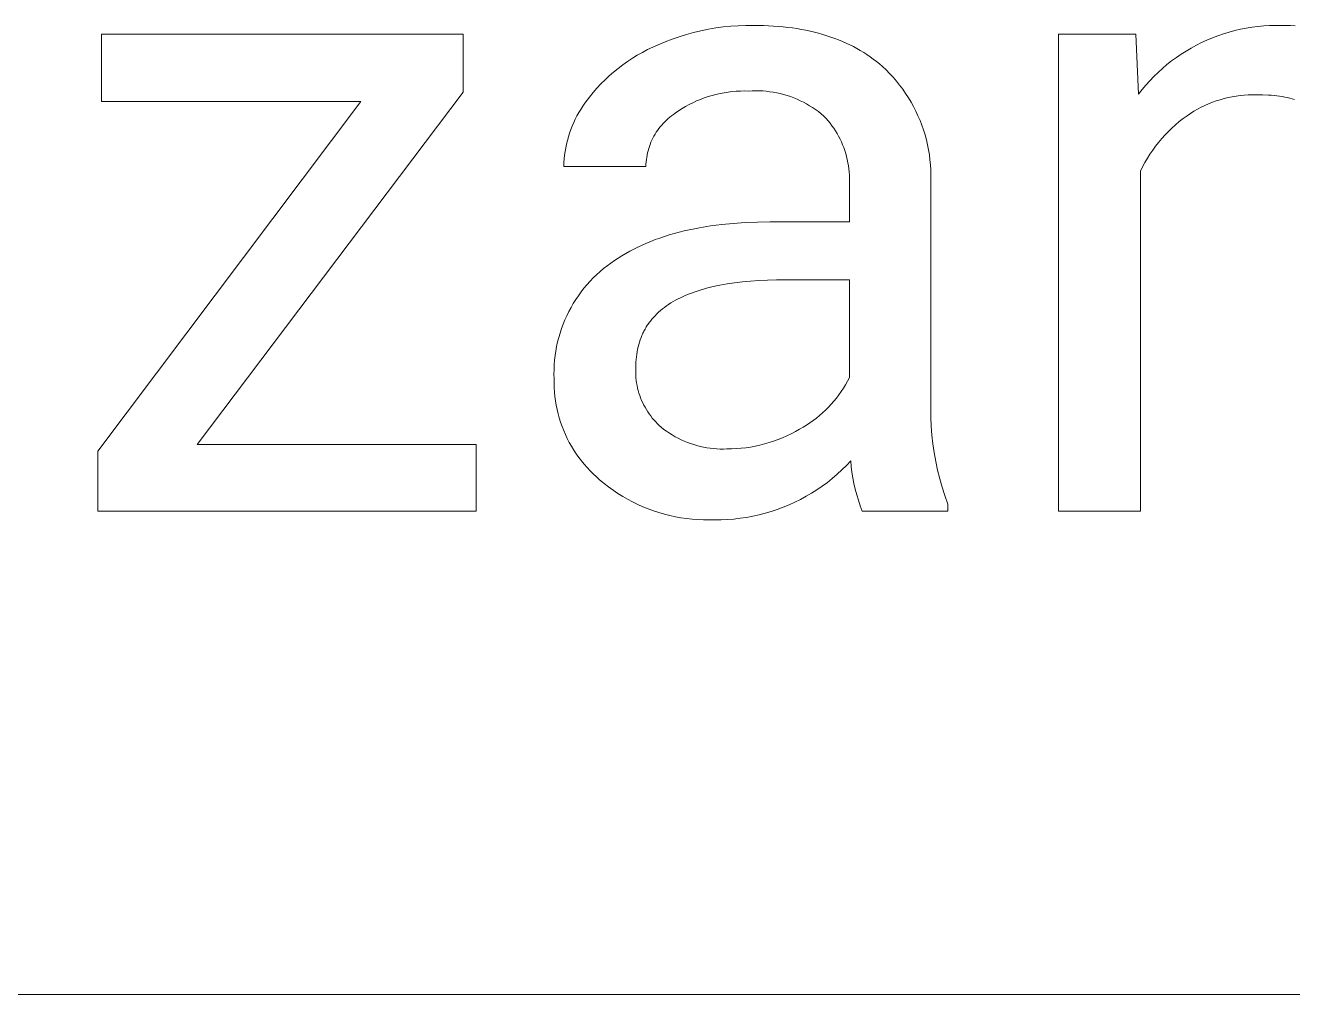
# Model space of a CAD drawing. Header units: millimetres. Extents: x 1348 to 6197, y -150 to 3238.
# Drawn here: x 4816.4 to 4907.1, y 121.2 to 190.5 of the extents above; entities that cross this region are included whole.
import ezdxf

# ---------------------------------------------------------------- set-up
doc = ezdxf.new("R2010")
doc.units = ezdxf.units.MM
doc.header["$MEASUREMENT"] = 0
doc.layers.add('Domyślny', color=7, linetype='Continuous', true_color=0x000000)

msp = doc.modelspace()

# ---------------------------------------------------------------- linework, layer by layer
at = {"layer": 'Domyślny', "color": 18, "lineweight": 15, "true_color": 0x000000}
for p, q in [((4866.314, 190.432), (4866.85, 190.487)), ((4866.85, 190.487), (4867.388, 190.524)), ((4867.388, 190.524), (4867.927, 190.543)), ((4867.927, 190.543), (4868.466, 190.545)), ((4868.466, 190.545), (4869.194, 190.533)), ((4869.194, 190.533), (4869.903, 190.499)), ((4869.903, 190.499), (4870.25, 190.473)), ((4904.58, 190.472), (4904.999, 190.511)), ((4904.999, 190.511), (4905.419, 190.536)), ((4905.419, 190.536), (4905.839, 190.547)), ((4905.839, 190.547), (4906.26, 190.543)), ((4906.26, 190.543), (4906.596, 190.54)), ((4906.596, 190.54), (4906.926, 190.531)), ((4906.926, 190.531), (4907.251, 190.516)), ((4821.819, 185.095), (4821.819, 189.907)), ((4821.819, 189.907), (4847.688, 189.907)), ((4847.688, 189.907), (4847.688, 185.773)), ((4862.651, 189.559), (4863.161, 189.735)), ((4863.161, 189.735), (4863.676, 189.894)), ((4863.676, 189.894), (4864.196, 190.037)), ((4864.196, 190.037), (4864.72, 190.162)), ((4864.72, 190.162), (4865.248, 190.269)), ((4865.248, 190.269), (4865.78, 190.359)), ((4865.78, 190.359), (4866.314, 190.432)), ((4870.25, 190.473), (4870.592, 190.441)), ((4870.592, 190.441), (4870.928, 190.404)), ((4870.928, 190.404), (4871.26, 190.36)), ((4871.26, 190.36), (4871.587, 190.312)), ((4871.587, 190.312), (4871.908, 190.257)), ((4871.908, 190.257), (4872.225, 190.196)), ((4872.225, 190.196), (4872.536, 190.13)), ((4872.536, 190.13), (4872.843, 190.058)), ((4872.843, 190.058), (4873.144, 189.981)), ((4873.144, 189.981), (4873.441, 189.897)), ((4873.441, 189.897), (4873.732, 189.808)), ((4873.732, 189.808), (4874.018, 189.713)), ((4874.018, 189.713), (4874.299, 189.613)), ((4874.299, 189.613), (4874.575, 189.507)), ((4890.322, 155.793), (4890.322, 189.914)), ((4890.322, 189.914), (4895.845, 189.914)), ((4895.845, 189.914), (4896.038, 185.618)), ((4900.936, 189.492), (4901.324, 189.655)), ((4901.324, 189.655), (4901.718, 189.805)), ((4901.718, 189.805), (4902.116, 189.941)), ((4902.116, 189.941), (4902.518, 190.064)), ((4902.518, 190.064), (4902.924, 190.174)), ((4902.924, 190.174), (4903.334, 190.269)), ((4903.334, 190.269), (4903.747, 190.351)), ((4903.747, 190.351), (4904.162, 190.418)), ((4904.162, 190.418), (4904.58, 190.472)), ((4860.527, 188.615), (4860.895, 188.808)), ((4860.895, 188.808), (4861.27, 188.989)), ((4861.27, 188.989), (4861.651, 189.156)), ((4861.651, 189.156), (4862.148, 189.366)), ((4862.148, 189.366), (4862.651, 189.559)), ((4874.575, 189.507), (4874.847, 189.395)), ((4874.847, 189.395), (4875.112, 189.277)), ((4875.112, 189.277), (4875.373, 189.153)), ((4875.373, 189.153), (4875.629, 189.024)), ((4875.629, 189.024), (4875.88, 188.89)), ((4875.88, 188.89), (4876.126, 188.749)), ((4876.126, 188.749), (4876.366, 188.603)), ((4899.092, 188.484), (4899.447, 188.711)), ((4899.447, 188.711), (4899.809, 188.925)), ((4899.809, 188.925), (4900.178, 189.126)), ((4900.178, 189.126), (4900.554, 189.315)), ((4900.554, 189.315), (4900.936, 189.492)), ((4859.123, 187.722), (4859.463, 187.963)), ((4859.463, 187.963), (4859.81, 188.193)), ((4859.81, 188.193), (4860.165, 188.41)), ((4860.165, 188.41), (4860.527, 188.615)), ((4876.366, 188.603), (4876.602, 188.451)), ((4876.602, 188.451), (4876.832, 188.293)), ((4876.832, 188.293), (4877.057, 188.13)), ((4877.057, 188.13), (4877.277, 187.961)), ((4877.277, 187.961), (4877.492, 187.786)), ((4877.492, 187.786), (4877.702, 187.606)), ((4898.076, 187.736), (4898.406, 187.997)), ((4898.406, 187.997), (4898.745, 188.246)), ((4898.745, 188.246), (4899.092, 188.484)), ((4857.854, 186.647), (4858.158, 186.932)), ((4858.158, 186.932), (4858.471, 187.206)), ((4858.471, 187.206), (4858.793, 187.47)), ((4858.793, 187.47), (4859.123, 187.722)), ((4877.702, 187.606), (4877.968, 187.356)), ((4877.968, 187.356), (4878.226, 187.097)), ((4878.226, 187.097), (4878.474, 186.829)), ((4896.85, 186.585), (4897.142, 186.888)), ((4897.142, 186.888), (4897.444, 187.181)), ((4897.444, 187.181), (4897.755, 187.464)), ((4897.755, 187.464), (4898.076, 187.736)), ((4857.004, 185.733), (4857.277, 186.047)), ((4857.277, 186.047), (4857.561, 186.352)), ((4857.561, 186.352), (4857.854, 186.647)), ((4878.474, 186.829), (4878.713, 186.553)), ((4878.713, 186.553), (4878.942, 186.269)), ((4878.942, 186.269), (4879.161, 185.977)), ((4879.161, 185.977), (4879.37, 185.678)), ((4896.298, 185.949), (4896.569, 186.272)), ((4896.569, 186.272), (4896.85, 186.585)), ((4821.544, 160.082), (4840.373, 185.095)), ((4840.373, 185.095), (4821.819, 185.095)), ((4847.688, 185.773), (4828.666, 160.55)), ((4856.414, 184.983), (4856.574, 185.199)), ((4856.574, 185.199), (4856.742, 185.41)), ((4856.742, 185.41), (4857.004, 185.733)), ((4864.407, 185.135), (4864.14, 185.012)), ((4864.678, 185.248), (4864.407, 185.135)), ((4864.953, 185.352), (4864.678, 185.248)), ((4865.231, 185.447), (4864.953, 185.352)), ((4865.512, 185.532), (4865.231, 185.447)), ((4865.796, 185.607), (4865.512, 185.532)), ((4866.083, 185.672), (4865.796, 185.607)), ((4866.371, 185.727), (4866.083, 185.672)), ((4866.661, 185.772), (4866.371, 185.727)), ((4866.953, 185.807), (4866.661, 185.772)), ((4867.246, 185.832), (4866.953, 185.807)), ((4867.539, 185.847), (4867.246, 185.832)), ((4867.833, 185.851), (4867.539, 185.847)), ((4868.127, 185.846), (4867.833, 185.851)), ((4868.38, 185.86), (4868.127, 185.846)), ((4868.633, 185.865), (4868.38, 185.86)), ((4868.887, 185.862), (4868.633, 185.865)), ((4869.14, 185.85), (4868.887, 185.862)), ((4869.393, 185.829), (4869.14, 185.85)), ((4869.645, 185.8), (4869.393, 185.829)), ((4869.895, 185.762), (4869.645, 185.8)), ((4870.145, 185.715), (4869.895, 185.762)), ((4870.392, 185.66), (4870.145, 185.715)), ((4870.638, 185.597), (4870.392, 185.66)), ((4870.881, 185.525), (4870.638, 185.597)), ((4871.122, 185.445), (4870.881, 185.525)), ((4871.359, 185.357), (4871.122, 185.445)), ((4871.594, 185.261), (4871.359, 185.357)), ((4871.825, 185.157), (4871.594, 185.261)), ((4872.053, 185.045), (4871.825, 185.157)), ((4872.276, 184.925), (4872.053, 185.045)), ((4879.37, 185.678), (4879.569, 185.371)), ((4879.569, 185.371), (4879.757, 185.058)), ((4879.757, 185.058), (4879.934, 184.739)), ((4896.038, 185.618), (4896.298, 185.949)), ((4901.599, 185.138), (4901.323, 185.039)), ((4901.878, 185.228), (4901.599, 185.138)), ((4902.161, 185.308), (4901.878, 185.228)), ((4902.446, 185.378), (4902.161, 185.308)), ((4902.733, 185.438), (4902.446, 185.378)), ((4903.022, 185.488), (4902.733, 185.438)), ((4903.313, 185.528), (4903.022, 185.488)), ((4903.604, 185.558), (4903.313, 185.528)), ((4903.897, 185.577), (4903.604, 185.558)), ((4904.19, 185.587), (4903.897, 185.577)), ((4904.484, 185.586), (4904.19, 185.587)), ((4904.916, 185.579), (4904.484, 185.586)), ((4905.333, 185.559), (4904.916, 185.579)), ((4905.536, 185.543), (4905.333, 185.559)), ((4905.736, 185.524), (4905.536, 185.543)), ((4905.932, 185.502), (4905.736, 185.524)), ((4906.125, 185.477), (4905.932, 185.502)), ((4906.313, 185.448), (4906.125, 185.477)), ((4906.499, 185.415), (4906.313, 185.448)), ((4906.68, 185.379), (4906.499, 185.415)), ((4906.858, 185.34), (4906.68, 185.379)), ((4907.033, 185.297), (4906.858, 185.34)), ((4907.203, 185.251), (4907.033, 185.297)), ((4855.846, 184.068), (4855.976, 184.304)), ((4855.976, 184.304), (4856.115, 184.535)), ((4856.115, 184.535), (4856.26, 184.761)), ((4856.26, 184.761), (4856.414, 184.983)), ((4862.745, 184.173), (4862.614, 184.077)), ((4862.878, 184.263), (4862.745, 184.173)), ((4863.12, 184.43), (4862.878, 184.263)), ((4863.367, 184.589), (4863.12, 184.43)), ((4863.62, 184.739), (4863.367, 184.589)), ((4863.878, 184.88), (4863.62, 184.739)), ((4864.14, 185.012), (4863.878, 184.88)), ((4872.496, 184.798), (4872.276, 184.925)), ((4872.71, 184.663), (4872.496, 184.798)), ((4872.92, 184.521), (4872.71, 184.663)), ((4873.126, 184.372), (4872.92, 184.521)), ((4873.326, 184.216), (4873.126, 184.372)), ((4873.52, 184.053), (4873.326, 184.216)), ((4879.934, 184.739), (4880.1, 184.414)), ((4880.1, 184.414), (4880.254, 184.083)), ((4899.754, 184.247), (4899.51, 184.084)), ((4900.004, 184.402), (4899.754, 184.247)), ((4900.258, 184.547), (4900.004, 184.402)), ((4900.518, 184.684), (4900.258, 184.547)), ((4900.782, 184.812), (4900.518, 184.684)), ((4901.051, 184.93), (4900.782, 184.812)), ((4901.323, 185.039), (4901.051, 184.93)), ((4855.405, 183.086), (4855.503, 183.337)), ((4855.503, 183.337), (4855.609, 183.585)), ((4855.609, 183.585), (4855.723, 183.828)), ((4855.723, 183.828), (4855.846, 184.068)), ((4861.804, 183.29), (4861.705, 183.162)), ((4861.908, 183.414), (4861.804, 183.29)), ((4862.015, 183.535), (4861.908, 183.414)), ((4862.127, 183.652), (4862.015, 183.535)), ((4862.244, 183.764), (4862.127, 183.652)), ((4862.363, 183.873), (4862.244, 183.764)), ((4862.487, 183.977), (4862.363, 183.873)), ((4862.614, 184.077), (4862.487, 183.977)), ((4873.672, 183.889), (4873.52, 184.053)), ((4873.819, 183.72), (4873.672, 183.889)), ((4873.959, 183.546), (4873.819, 183.72)), ((4874.094, 183.368), (4873.959, 183.546)), ((4874.223, 183.185), (4874.094, 183.368)), ((4880.254, 184.083), (4880.398, 183.748)), ((4880.398, 183.748), (4880.529, 183.407)), ((4880.529, 183.407), (4880.649, 183.062)), ((4898.688, 183.433), (4898.429, 183.198)), ((4898.955, 183.659), (4898.688, 183.433)), ((4899.229, 183.876), (4898.955, 183.659)), ((4899.51, 184.084), (4899.229, 183.876)), ((4855.162, 182.316), (4855.234, 182.575)), ((4855.234, 182.575), (4855.315, 182.832)), ((4855.315, 182.832), (4855.405, 183.086)), ((4861.208, 182.331), (4861.143, 182.183)), ((4861.279, 182.476), (4861.208, 182.331)), ((4861.354, 182.619), (4861.279, 182.476)), ((4861.435, 182.76), (4861.354, 182.619)), ((4861.52, 182.897), (4861.435, 182.76)), ((4861.61, 183.031), (4861.52, 182.897)), ((4861.705, 183.162), (4861.61, 183.031)), ((4874.345, 182.997), (4874.223, 183.185)), ((4874.461, 182.806), (4874.345, 182.997)), ((4874.57, 182.611), (4874.461, 182.806)), ((4874.672, 182.412), (4874.57, 182.611)), ((4874.768, 182.209), (4874.672, 182.412)), ((4880.649, 183.062), (4880.757, 182.713)), ((4880.757, 182.713), (4880.853, 182.361)), ((4880.853, 182.361), (4880.936, 182.006)), ((4897.701, 182.443), (4897.476, 182.175)), ((4897.935, 182.702), (4897.701, 182.443)), ((4898.178, 182.954), (4897.935, 182.702)), ((4898.429, 183.198), (4898.178, 182.954)), ((4854.96, 181.258), (4854.997, 181.525)), ((4854.997, 181.525), (4855.043, 181.79)), ((4855.043, 181.79), (4855.098, 182.054)), ((4855.098, 182.054), (4855.162, 182.316)), ((4860.934, 181.571), (4860.895, 181.414)), ((4860.978, 181.727), (4860.934, 181.571)), ((4861.028, 181.881), (4860.978, 181.727)), ((4861.083, 182.033), (4861.028, 181.881)), ((4861.143, 182.183), (4861.083, 182.033)), ((4874.857, 182.004), (4874.768, 182.209)), ((4874.939, 181.796), (4874.857, 182.004)), ((4875.013, 181.585), (4874.939, 181.796)), ((4875.081, 181.372), (4875.013, 181.585)), ((4880.936, 182.006), (4881.008, 181.648)), ((4881.008, 181.648), (4881.067, 181.287)), ((4897.053, 181.618), (4896.856, 181.329)), ((4897.26, 181.9), (4897.053, 181.618)), ((4897.476, 182.175), (4897.26, 181.9)), ((4854.901, 180.452), (4854.912, 180.722)), ((4854.912, 180.722), (4854.931, 180.99)), ((4854.931, 180.99), (4854.96, 181.258)), ((4860.785, 180.614), (4860.779, 180.452)), ((4860.795, 180.775), (4860.785, 180.614)), ((4860.812, 180.936), (4860.795, 180.775)), ((4860.834, 181.097), (4860.812, 180.936)), ((4860.862, 181.256), (4860.834, 181.097)), ((4860.895, 181.414), (4860.862, 181.256)), ((4875.141, 181.156), (4875.081, 181.372)), ((4875.193, 180.939), (4875.141, 181.156)), ((4875.239, 180.72), (4875.193, 180.939)), ((4875.277, 180.499), (4875.239, 180.72)), ((4881.067, 181.287), (4881.113, 180.925)), ((4881.113, 180.925), (4881.147, 180.562)), ((4881.147, 180.562), (4881.169, 180.197)), ((4896.491, 180.732), (4896.324, 180.424)), ((4896.669, 181.033), (4896.491, 180.732)), ((4896.856, 181.329), (4896.669, 181.033)), ((4860.779, 180.452), (4854.901, 180.452)), ((4875.307, 180.277), (4875.277, 180.499)), ((4875.33, 180.055), (4875.307, 180.277)), ((4875.345, 179.832), (4875.33, 180.055)), ((4875.352, 179.608), (4875.345, 179.832)), ((4875.352, 179.384), (4875.352, 179.608)), ((4881.169, 180.197), (4881.178, 179.832)), ((4881.178, 179.832), (4881.174, 179.467)), ((4896.324, 180.424), (4896.168, 180.112)), ((4896.168, 180.112), (4896.168, 155.793)), ((4875.345, 179.161), (4875.352, 179.384)), ((4875.345, 176.48), (4875.345, 179.161)), ((4881.174, 179.467), (4881.174, 163.772)), ((4863.876, 175.916), (4864.248, 175.993)), ((4864.248, 175.993), (4864.627, 176.065)), ((4864.627, 176.065), (4865.402, 176.192)), ((4865.402, 176.192), (4866.204, 176.296)), ((4866.204, 176.296), (4867.03, 176.376)), ((4867.03, 176.376), (4867.882, 176.434)), ((4867.882, 176.434), (4868.759, 176.468)), ((4868.759, 176.468), (4869.661, 176.48)), ((4869.661, 176.48), (4875.345, 176.48)), ((4860.815, 174.959), (4861.129, 175.089)), ((4861.129, 175.089), (4861.45, 175.212)), ((4861.45, 175.212), (4861.778, 175.33)), ((4861.778, 175.33), (4862.111, 175.442)), ((4862.111, 175.442), (4862.451, 175.548)), ((4862.451, 175.548), (4862.798, 175.648)), ((4862.798, 175.648), (4863.151, 175.743)), ((4863.151, 175.743), (4863.51, 175.832)), ((4863.51, 175.832), (4863.876, 175.916)), ((4859.064, 174.065), (4859.34, 174.228)), ((4859.34, 174.228), (4859.622, 174.386)), ((4859.622, 174.386), (4859.91, 174.538)), ((4859.91, 174.538), (4860.205, 174.684)), ((4860.205, 174.684), (4860.507, 174.825)), ((4860.507, 174.825), (4860.815, 174.959)), ((4857.748, 173.14), (4858.009, 173.345)), ((4858.009, 173.345), (4858.276, 173.541)), ((4858.276, 173.541), (4858.532, 173.721)), ((4858.532, 173.721), (4858.795, 173.896)), ((4858.795, 173.896), (4859.064, 174.065)), ((4856.78, 172.233), (4857.01, 172.472)), ((4857.01, 172.472), (4857.249, 172.703)), ((4857.249, 172.703), (4857.495, 172.925)), ((4857.495, 172.925), (4857.748, 173.14)), ((4870.775, 172.346), (4870.115, 172.34)), ((4875.345, 172.346), (4870.775, 172.346)), ((4875.345, 165.338), (4875.345, 172.346)), ((4855.946, 171.201), (4856.141, 171.47)), ((4856.141, 171.47), (4856.346, 171.731)), ((4856.346, 171.731), (4856.559, 171.986)), ((4856.559, 171.986), (4856.78, 172.233)), ((4864.239, 171.466), (4864.032, 171.391)), ((4864.451, 171.538), (4864.239, 171.466)), ((4864.668, 171.606), (4864.451, 171.538)), ((4864.89, 171.672), (4864.668, 171.606)), ((4865.118, 171.735), (4864.89, 171.672)), ((4865.589, 171.851), (4865.118, 171.735)), ((4866.082, 171.955), (4865.589, 171.851)), ((4866.595, 172.047), (4866.082, 171.955)), ((4867.129, 172.126), (4866.595, 172.047)), ((4867.684, 172.193), (4867.129, 172.126)), ((4868.26, 172.248), (4867.684, 172.193)), ((4868.857, 172.291), (4868.26, 172.248)), ((4869.476, 172.322), (4868.857, 172.291)), ((4870.115, 172.34), (4869.476, 172.322)), ((4855.418, 170.358), (4855.584, 170.645)), ((4855.584, 170.645), (4855.76, 170.926)), ((4855.76, 170.926), (4855.946, 171.201)), ((4862.407, 170.578), (4862.252, 170.472)), ((4862.566, 170.68), (4862.407, 170.578)), ((4862.731, 170.78), (4862.566, 170.68)), ((4862.901, 170.876), (4862.731, 170.78)), ((4863.077, 170.97), (4862.901, 170.876)), ((4863.257, 171.06), (4863.077, 170.97)), ((4863.443, 171.147), (4863.257, 171.06)), ((4863.634, 171.231), (4863.443, 171.147)), ((4863.83, 171.313), (4863.634, 171.231)), ((4864.032, 171.391), (4863.83, 171.313)), ((4854.979, 169.465), (4855.115, 169.768)), ((4855.115, 169.768), (4855.261, 170.066)), ((4855.261, 170.066), (4855.418, 170.358)), ((4861.318, 169.646), (4861.206, 169.515)), ((4861.436, 169.773), (4861.318, 169.646)), ((4861.559, 169.897), (4861.436, 169.773)), ((4861.687, 170.018), (4861.559, 169.897)), ((4861.821, 170.136), (4861.687, 170.018)), ((4861.959, 170.251), (4861.821, 170.136)), ((4862.103, 170.363), (4861.959, 170.251)), ((4862.252, 170.472), (4862.103, 170.363)), ((4854.635, 168.531), (4854.739, 168.847)), ((4854.739, 168.847), (4854.854, 169.158)), ((4854.854, 169.158), (4854.979, 169.465)), ((4860.681, 168.743), (4860.641, 168.668)), ((4860.722, 168.817), (4860.681, 168.743)), ((4860.764, 168.891), (4860.722, 168.817)), ((4860.808, 168.963), (4860.764, 168.891)), ((4860.853, 169.035), (4860.808, 168.963)), ((4860.9, 169.106), (4860.853, 169.035)), ((4860.948, 169.176), (4860.9, 169.106)), ((4860.997, 169.245), (4860.948, 169.176)), ((4861.047, 169.314), (4860.997, 169.245)), ((4861.099, 169.382), (4861.047, 169.314)), ((4861.152, 169.449), (4861.099, 169.382)), ((4861.206, 169.515), (4861.152, 169.449)), ((4854.388, 167.567), (4854.459, 167.891)), ((4854.459, 167.891), (4854.541, 168.213)), ((4854.541, 168.213), (4854.635, 168.531)), ((4860.314, 167.878), (4860.264, 167.71)), ((4860.369, 168.042), (4860.314, 167.878)), ((4860.429, 168.203), (4860.369, 168.042)), ((4860.461, 168.283), (4860.429, 168.203)), ((4860.494, 168.361), (4860.461, 168.283)), ((4860.529, 168.439), (4860.494, 168.361)), ((4860.565, 168.516), (4860.529, 168.439)), ((4860.602, 168.593), (4860.565, 168.516)), ((4860.641, 168.668), (4860.602, 168.593)), ((4854.242, 166.583), (4854.28, 166.913)), ((4854.28, 166.913), (4854.328, 167.241)), ((4854.328, 167.241), (4854.388, 167.567)), ((4860.118, 167.01), (4860.094, 166.827)), ((4860.147, 167.19), (4860.118, 167.01)), ((4860.181, 167.366), (4860.147, 167.19)), ((4860.22, 167.54), (4860.181, 167.366)), ((4860.264, 167.71), (4860.22, 167.54)), ((4854.202, 165.921), (4854.216, 166.252)), ((4854.216, 166.252), (4854.242, 166.583)), ((4860.053, 166.065), (4860.047, 165.879)), ((4860.055, 166.26), (4860.053, 166.065)), ((4860.063, 166.452), (4860.055, 166.26)), ((4860.076, 166.641), (4860.063, 166.452)), ((4860.094, 166.827), (4860.076, 166.641)), ((4854.199, 165.589), (4854.202, 165.921)), ((4854.207, 165.257), (4854.199, 165.589)), ((4854.205, 164.942), (4854.207, 165.257)), ((4860.047, 165.879), (4860.047, 165.694)), ((4860.047, 165.694), (4860.054, 165.509)), ((4860.054, 165.509), (4860.068, 165.325)), ((4860.068, 165.325), (4860.088, 165.141)), ((4860.088, 165.141), (4860.114, 164.957)), ((4875.211, 165.081), (4875.345, 165.338)), ((4854.215, 164.626), (4854.205, 164.942)), ((4854.235, 164.311), (4854.215, 164.626)), ((4854.266, 163.997), (4854.235, 164.311)), ((4860.114, 164.957), (4860.146, 164.775)), ((4860.146, 164.775), (4860.185, 164.594)), ((4860.185, 164.594), (4860.231, 164.414)), ((4860.231, 164.414), (4860.282, 164.237)), ((4860.282, 164.237), (4860.339, 164.061)), ((4874.591, 164.105), (4874.759, 164.341)), ((4874.759, 164.341), (4874.918, 164.583)), ((4874.918, 164.583), (4875.069, 164.829)), ((4875.069, 164.829), (4875.211, 165.081)), ((4854.307, 163.684), (4854.266, 163.997)), ((4854.36, 163.373), (4854.307, 163.684)), ((4854.422, 163.064), (4854.36, 163.373)), ((4860.339, 164.061), (4860.403, 163.887)), ((4860.403, 163.887), (4860.473, 163.715)), ((4860.473, 163.715), (4860.548, 163.546)), ((4860.548, 163.546), (4860.63, 163.38)), ((4860.63, 163.38), (4860.717, 163.216)), ((4873.845, 163.222), (4874.042, 163.433)), ((4874.042, 163.433), (4874.233, 163.65)), ((4874.233, 163.65), (4874.416, 163.875)), ((4874.416, 163.875), (4874.591, 164.105)), ((4881.174, 163.772), (4881.162, 163.136)), ((4854.496, 162.757), (4854.422, 163.064)), ((4854.58, 162.453), (4854.496, 162.757)), ((4854.674, 162.152), (4854.58, 162.453)), ((4860.717, 163.216), (4860.81, 163.056)), ((4860.81, 163.056), (4860.908, 162.899)), ((4860.908, 162.899), (4861.012, 162.746)), ((4861.012, 162.746), (4861.121, 162.596)), ((4861.121, 162.596), (4861.235, 162.45)), ((4861.235, 162.45), (4861.354, 162.309)), ((4872.754, 162.273), (4872.985, 162.448)), ((4872.985, 162.448), (4873.21, 162.63)), ((4873.21, 162.63), (4873.428, 162.82)), ((4873.428, 162.82), (4873.64, 163.017)), ((4873.64, 163.017), (4873.845, 163.222)), ((4881.162, 163.136), (4881.17, 162.501)), ((4881.17, 162.501), (4881.199, 161.867)), ((4854.779, 161.854), (4854.674, 162.152)), ((4854.894, 161.56), (4854.779, 161.854)), ((4855.018, 161.27), (4854.894, 161.56)), ((4861.354, 162.309), (4861.478, 162.171)), ((4861.478, 162.171), (4861.606, 162.038)), ((4861.606, 162.038), (4861.74, 161.909)), ((4861.74, 161.909), (4861.877, 161.785)), ((4861.877, 161.785), (4862.067, 161.638)), ((4862.067, 161.638), (4862.262, 161.497)), ((4862.262, 161.497), (4862.462, 161.362)), ((4871.178, 161.328), (4871.48, 161.487)), ((4871.48, 161.487), (4871.776, 161.656)), ((4871.776, 161.656), (4872.028, 161.798)), ((4872.028, 161.798), (4872.276, 161.948)), ((4872.276, 161.948), (4872.518, 162.107)), ((4872.518, 162.107), (4872.754, 162.273)), ((4881.199, 161.867), (4881.249, 161.233)), ((4855.153, 160.985), (4855.018, 161.27)), ((4855.297, 160.704), (4855.153, 160.985)), ((4855.451, 160.429), (4855.297, 160.704)), ((4862.462, 161.362), (4862.666, 161.235)), ((4862.666, 161.235), (4862.875, 161.114)), ((4862.875, 161.114), (4863.087, 161.001)), ((4863.087, 161.001), (4863.304, 160.895)), ((4863.304, 160.895), (4863.523, 160.797)), ((4863.523, 160.797), (4863.746, 160.706)), ((4863.746, 160.706), (4863.972, 160.623)), ((4863.972, 160.623), (4864.201, 160.547)), ((4868.942, 160.51), (4869.272, 160.595)), ((4869.272, 160.595), (4869.599, 160.69)), ((4869.599, 160.69), (4869.923, 160.796)), ((4869.923, 160.796), (4870.244, 160.914)), ((4870.244, 160.914), (4870.56, 161.041)), ((4870.56, 161.041), (4870.871, 161.18)), ((4870.871, 161.18), (4871.178, 161.328)), ((4881.249, 161.233), (4881.319, 160.602)), ((4881.319, 160.602), (4881.41, 159.973)), ((4821.544, 155.786), (4821.544, 160.082)), ((4828.666, 160.55), (4848.625, 160.55)), ((4848.625, 160.55), (4848.625, 155.786)), ((4855.614, 160.159), (4855.451, 160.429)), ((4855.787, 159.895), (4855.614, 160.159)), ((4855.968, 159.636), (4855.787, 159.895)), ((4864.201, 160.547), (4864.432, 160.48)), ((4864.432, 160.48), (4864.665, 160.42)), ((4864.665, 160.42), (4864.9, 160.369)), ((4864.9, 160.369), (4865.137, 160.325)), ((4865.137, 160.325), (4865.375, 160.29)), ((4865.375, 160.29), (4865.614, 160.262)), ((4865.614, 160.262), (4865.854, 160.243)), ((4865.854, 160.243), (4866.095, 160.232)), ((4866.095, 160.232), (4866.336, 160.23)), ((4866.336, 160.23), (4866.576, 160.235)), ((4866.576, 160.235), (4866.917, 160.24)), ((4866.917, 160.24), (4867.258, 160.257)), ((4867.258, 160.257), (4867.598, 160.285)), ((4867.598, 160.285), (4867.936, 160.324)), ((4867.936, 160.324), (4868.273, 160.375)), ((4868.273, 160.375), (4868.609, 160.437)), ((4868.609, 160.437), (4868.942, 160.51)), ((4881.41, 159.973), (4881.522, 159.348)), ((4856.158, 159.384), (4855.968, 159.636)), ((4856.357, 159.139), (4856.158, 159.384)), ((4856.564, 158.901), (4856.357, 159.139)), ((4856.778, 158.67), (4856.564, 158.901)), ((4875.128, 159.05), (4874.804, 158.732)), ((4875.442, 159.379), (4875.128, 159.05)), ((4875.479, 158.971), (4875.442, 159.379)), ((4875.53, 158.564), (4875.479, 158.971)), ((4881.522, 159.348), (4881.655, 158.727)), ((4857.001, 158.446), (4856.778, 158.67)), ((4857.231, 158.231), (4857.001, 158.446)), ((4857.469, 158.023), (4857.231, 158.231)), ((4857.782, 157.764), (4857.469, 158.023)), ((4873.766, 157.847), (4873.4, 157.577)), ((4874.122, 158.13), (4873.766, 157.847)), ((4874.468, 158.425), (4874.122, 158.13)), ((4874.804, 158.732), (4874.468, 158.425)), ((4875.595, 158.159), (4875.53, 158.564)), ((4875.673, 157.756), (4875.595, 158.159)), ((4881.655, 158.727), (4881.807, 158.11)), ((4881.807, 158.11), (4881.98, 157.499)), ((4858.104, 157.516), (4857.782, 157.764)), ((4858.434, 157.279), (4858.104, 157.516)), ((4858.772, 157.053), (4858.434, 157.279)), ((4859.117, 156.839), (4858.772, 157.053)), ((4872.642, 157.076), (4872.25, 156.846)), ((4873.025, 157.32), (4872.642, 157.076)), ((4873.4, 157.577), (4873.025, 157.32)), ((4875.765, 157.356), (4875.673, 157.756)), ((4875.87, 156.96), (4875.765, 157.356)), ((4875.989, 156.567), (4875.87, 156.96)), ((4881.98, 157.499), (4882.173, 156.894)), ((4859.47, 156.637), (4859.117, 156.839)), ((4859.829, 156.447), (4859.47, 156.637)), ((4860.194, 156.269), (4859.829, 156.447)), ((4860.566, 156.104), (4860.194, 156.269)), ((4860.942, 155.951), (4860.566, 156.104)), ((4870.609, 156.066), (4870.183, 155.907)), ((4871.029, 156.239), (4870.609, 156.066)), ((4871.443, 156.427), (4871.029, 156.239)), ((4871.85, 156.63), (4871.443, 156.427)), ((4872.25, 156.846), (4871.85, 156.63)), ((4876.12, 156.178), (4875.989, 156.567)), ((4876.265, 155.794), (4876.12, 156.178)), ((4882.173, 156.894), (4882.385, 156.295)), ((4882.385, 156.295), (4882.385, 155.794)), ((4848.625, 155.786), (4821.544, 155.786)), ((4861.324, 155.812), (4860.942, 155.951)), ((4861.71, 155.685), (4861.324, 155.812)), ((4862.1, 155.572), (4861.71, 155.685)), ((4862.494, 155.472), (4862.1, 155.572)), ((4862.891, 155.386), (4862.494, 155.472)), ((4863.291, 155.313), (4862.891, 155.386)), ((4863.693, 155.254), (4863.291, 155.313)), ((4864.097, 155.208), (4863.693, 155.254)), ((4864.502, 155.177), (4864.097, 155.208)), ((4864.908, 155.159), (4864.502, 155.177)), ((4865.314, 155.155), (4864.908, 155.159)), ((4865.721, 155.165), (4865.314, 155.155)), ((4866.175, 155.168), (4865.721, 155.165)), ((4866.629, 155.188), (4866.175, 155.168)), ((4867.083, 155.223), (4866.629, 155.188)), ((4867.534, 155.274), (4867.083, 155.223)), ((4867.984, 155.341), (4867.534, 155.274)), ((4868.431, 155.423), (4867.984, 155.341)), ((4868.875, 155.521), (4868.431, 155.423)), ((4869.315, 155.634), (4868.875, 155.521)), ((4869.751, 155.763), (4869.315, 155.634)), ((4870.183, 155.907), (4869.751, 155.763)), ((4882.385, 155.794), (4876.265, 155.794)), ((4896.168, 155.793), (4890.322, 155.793)), ((4364.914, 121.189), (6197.487, 121.189))]:
    msp.add_line(p, q, dxfattribs=at)

doc.saveas('drawing.dxf')
